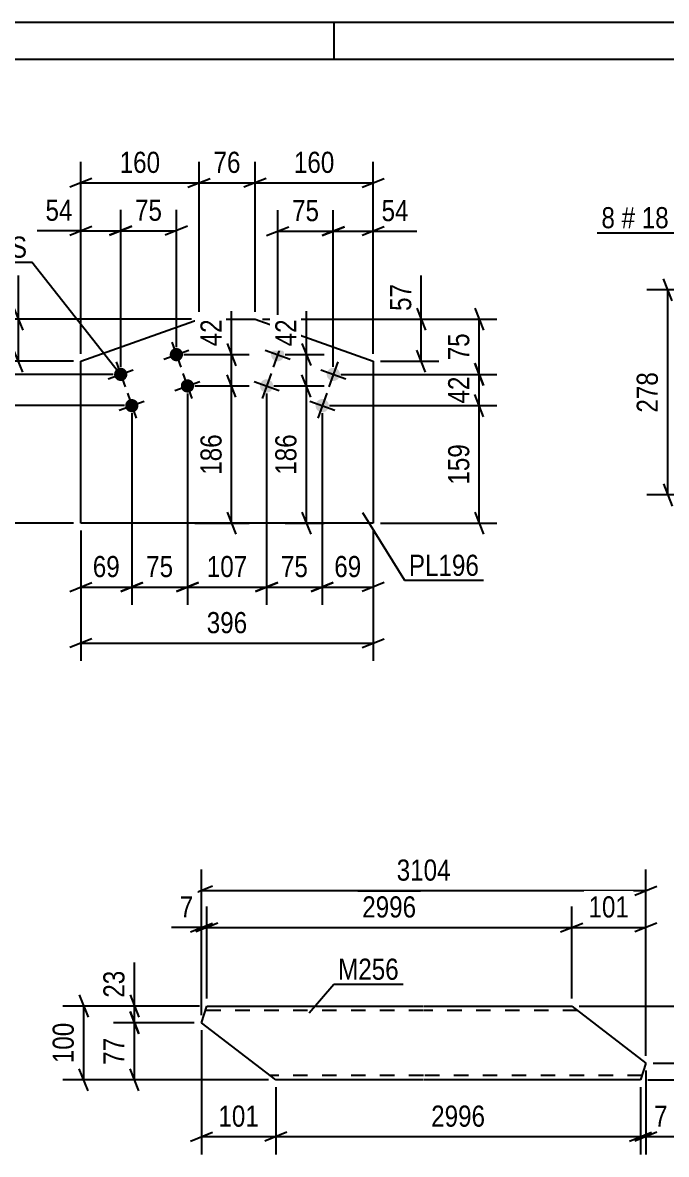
# Model space of a CAD drawing. Header units: millimetres. Extents: x 0 to 420, y 0 to 297.
# Drawn here: x 167.8 to 255, y 143.7 to 297 of the extents above; entities that cross this region are included whole.
import ezdxf

# ---------------------------------------------------------------- set-up
doc = ezdxf.new("R2010")
doc.units = ezdxf.units.MM
doc.linetypes.add('DXK_LINE_DOT2', pattern=[3.9198, 1.9599, -1.9599])
doc.styles.add('Arial Narrow', font='ARIALN.TTF', dxfattribs={"height": 0.2})

# ---------------------------------------------------------------- blocks, each defined once
blk = doc.blocks.new('Unknown-318465427-1115')
at = {"color": 5, "linetype": 'Continuous'}
for p, q in [((420, 297), (0, 297)), ((210, 292), (210, 297)), ((415, 292), (5, 292))]:
    blk.add_line(p, q, dxfattribs=at)
blk = doc.blocks.new('Part-318465427-20353 - 20352')
at = {"color": 2, "linetype": 'Continuous'}
for p, q in [((192.02, 161.49), (192.73, 163.75)), ((192.73, 163.75), (222.07, 163.75)), ((222.17, 163.75), (242.17, 163.75)), ((242.17, 163.75), (252.22, 156.01)), ((202.07, 153.75), (192.02, 161.49)), ((252.22, 156.01), (251.5, 153.75)), ((222.07, 153.75), (202.07, 153.75)), ((251.5, 153.75), (222.17, 153.75))]:
    blk.add_line(p, q, dxfattribs=at)
at = {"color": 7, "linetype": 'DXK_LINE_DOT2'}
for p, q in [((222.07, 163.15), (192.54, 163.15)), ((242.95, 163.15), (222.17, 163.15)), ((222.07, 154.35), (201.29, 154.35)), ((251.69, 154.35), (222.17, 154.35))]:
    blk.add_line(p, q, dxfattribs=at)
blk = doc.blocks.new('Part-318465427-17141 - 17140')
at = {"color": 2, "linetype": 'Continuous'}
for p, q in [((175.65, 251.13), (191.67, 256.82)), ((191.67, 256.82), (199.26, 256.82)), ((199.26, 256.82), (215.28, 251.14)), ((175.65, 229.19), (175.65, 251.13)), ((215.28, 251.14), (215.28, 229.19)), ((215.28, 229.19), (175.65, 229.19))]:
    blk.add_line(p, q, dxfattribs=at)
blk = doc.blocks.new('Bolt-318465427-17142 - 17140')
at = {"linetype": 'Continuous'}
for points in [[(203.18, 251.71, -1), (201.49, 252.32, -1)], [(210.72, 249.04, -1), (209.03, 249.64, -1)], [(201.68, 247.47, -1), (199.98, 248.07, -1)], [(209.22, 244.8, -1), (207.52, 245.4, -1)]]:
    blk.add_hatch(color=1, dxfattribs=at).paths.add_polyline_path(points)
at = {"color": 1, "linetype": 'Continuous'}
for p, q in [((202.94, 253.71), (201.73, 250.32)), ((200.64, 252.62), (204.03, 251.41)), ((210.48, 251.04), (209.27, 247.64)), ((201.43, 249.47), (200.23, 246.08)), ((208.18, 249.94), (211.57, 248.74)), ((199.13, 248.38), (202.53, 247.17)), ((206.67, 245.7), (210.07, 244.5)), ((208.97, 246.8), (207.77, 243.4))]:
    blk.add_line(p, q, dxfattribs=at)
blk = doc.blocks.new('Bolt-318465427-17143 - 17140')
at = {"linetype": 'Continuous'}
for points in [[(188.3, 252.86), (188.48, 252.91), (188.67, 252.91), (188.86, 252.88), (189.03, 252.81), (189.18, 252.7), (189.31, 252.56), (189.41, 252.4), (189.48, 252.23), (189.5, 252.04), (189.49, 251.85), (189.43, 251.67), (189.34, 251.51), (189.22, 251.36), (189.07, 251.25), (188.9, 251.17), (188.72, 251.12), (188.53, 251.12), (188.35, 251.15), (188.17, 251.22), (188.02, 251.33), (187.89, 251.47), (187.79, 251.63), (187.73, 251.8), (187.7, 251.99), (187.72, 252.18), (187.77, 252.36), (187.86, 252.52), (187.98, 252.67), (188.13, 252.78)], [(180.76, 250.19), (180.94, 250.23), (181.13, 250.24), (181.32, 250.2), (181.49, 250.13), (181.64, 250.02), (181.77, 249.89), (181.87, 249.73), (181.94, 249.55), (181.96, 249.36), (181.95, 249.18), (181.89, 249), (181.8, 248.83), (181.68, 248.69), (181.53, 248.57), (181.36, 248.49), (181.18, 248.45), (180.99, 248.44), (180.81, 248.48), (180.63, 248.55), (180.48, 248.66), (180.35, 248.79), (180.25, 248.95), (180.19, 249.13), (180.16, 249.32), (180.18, 249.5), (180.23, 249.68), (180.32, 249.85), (180.44, 249.99), (180.59, 250.11)], [(189.8, 248.62), (189.99, 248.67), (190.17, 248.67), (190.36, 248.64), (190.53, 248.56), (190.69, 248.46), (190.82, 248.32), (190.92, 248.16), (190.98, 247.98), (191, 247.8), (190.99, 247.61), (190.94, 247.43), (190.85, 247.26), (190.72, 247.12), (190.58, 247.01), (190.41, 246.93), (190.22, 246.88), (190.03, 246.88), (189.85, 246.91), (189.68, 246.98), (189.52, 247.09), (189.39, 247.23), (189.29, 247.39), (189.23, 247.56), (189.21, 247.75), (189.22, 247.94), (189.27, 248.12), (189.36, 248.28), (189.48, 248.43), (189.63, 248.54)], [(182.26, 245.95), (182.45, 245.99), (182.64, 246), (182.82, 245.96), (182.99, 245.89), (183.15, 245.78), (183.28, 245.65), (183.38, 245.49), (183.44, 245.31), (183.46, 245.12), (183.45, 244.94), (183.4, 244.76), (183.31, 244.59), (183.18, 244.45), (183.04, 244.33), (182.87, 244.25), (182.68, 244.21), (182.49, 244.2), (182.31, 244.24), (182.14, 244.31), (181.98, 244.41), (181.85, 244.55), (181.75, 244.71), (181.69, 244.89), (181.67, 245.08), (181.68, 245.26), (181.73, 245.44), (181.82, 245.61), (181.95, 245.75), (182.09, 245.87)]]:
    blk.add_hatch(color=1, dxfattribs=at).paths.add_polyline_path(points)
at = {"color": 1, "linetype": 'Continuous'}
for p, q in [((188, 253.71), (189.2, 250.32)), ((186.9, 251.41), (190.3, 252.62)), ((180.46, 251.04), (181.66, 247.64)), ((179.36, 248.74), (182.76, 249.94)), ((189.5, 249.47), (190.71, 246.08)), ((188.41, 247.17), (191.8, 248.38)), ((180.87, 244.5), (184.26, 245.7)), ((181.96, 246.8), (183.17, 243.4))]:
    blk.add_line(p, q, dxfattribs=at)
blk = doc.blocks.new('StraightDimension-318465427-20490 - 20352')
at = {"color": 7, "linetype": 'Continuous'}
for p, q in [((182.32, 162.99), (183.52, 159.99)), ((191.02, 161.49), (180.07, 161.49)), ((182.92, 153.75), (182.92, 161.49)), ((183.52, 152.25), (182.32, 155.25)), ((201.07, 153.75), (180.07, 153.75))]:
    blk.add_line(p, q, dxfattribs=at)
at = {"color": 0}
blk.add_wipeout([(182.17, 160.05), (177.97, 160.05), (177.97, 155.19), (182.17, 155.19)], dxfattribs=at)
at = {"color": 3, "style": 'Arial Narrow'}
blk.add_text('77', height=2.863, rotation=90.0002, dxfattribs=at).set_placement((181.57, 155.79))
blk = doc.blocks.new('StraightDimension-318465427-20371 - 20352')
at = {"color": 7, "linetype": 'Continuous'}
for p, q in [((192.73, 164.75), (192.73, 177.25)), ((242.17, 164.75), (242.17, 177.25)), ((194.23, 175), (191.23, 173.8)), ((240.67, 173.8), (243.67, 175)), ((192.73, 174.4), (242.17, 174.4))]:
    blk.add_line(p, q, dxfattribs=at)
at = {"color": 0}
blk.add_wipeout([(221.71, 175.15), (221.71, 179.35), (213.19, 179.35), (213.19, 175.15)], dxfattribs=at)
at = {"color": 3, "style": 'Arial Narrow'}
blk.add_text('2996', height=2.863, dxfattribs=at).set_placement((213.79, 175.75))
blk = doc.blocks.new('StraightDimension-318465427-20431 - 20352')
at = {"color": 7, "linetype": 'Continuous'}
for p, q in [((202.07, 152.75), (202.07, 143.65)), ((251.5, 152.75), (251.5, 143.65)), ((203.57, 146.65), (200.57, 145.45)), ((202.07, 146.05), (251.5, 146.05)), ((250, 145.45), (253, 146.65))]:
    blk.add_line(p, q, dxfattribs=at)
at = {"color": 0}
blk.add_wipeout([(231.04, 146.8), (231.04, 151), (222.53, 151), (222.53, 146.8)], dxfattribs=at)
at = {"color": 3, "style": 'Arial Narrow'}
blk.add_text('2996', height=2.863, dxfattribs=at).set_placement((223.13, 147.4))
blk = doc.blocks.new('StraightDimension-318465427-20359 - 20352')
at = {"color": 7, "linetype": 'Continuous'}
for p, q in [((192.02, 162.49), (192.02, 182.24)), ((252.22, 157.01), (252.22, 182.24)), ((193.52, 179.99), (190.52, 178.79)), ((250.72, 178.79), (253.72, 179.99)), ((192.02, 179.39), (252.22, 179.39))]:
    blk.add_line(p, q, dxfattribs=at)
at = {"color": 0}
blk.add_wipeout([(226.37, 180.14), (226.37, 184.34), (217.86, 184.34), (217.86, 180.14)], dxfattribs=at)
at = {"color": 3, "style": 'Arial Narrow'}
blk.add_text('3104', height=2.863, dxfattribs=at).set_placement((218.46, 180.74))
blk = doc.blocks.new('StraightDimension-318465427-20370 - 20352')
at = {"color": 7, "linetype": 'Continuous'}
for p, q in [((242.17, 164.75), (242.17, 177.25)), ((252.22, 157.01), (252.22, 177.25)), ((240.67, 173.8), (243.67, 175)), ((253.72, 175), (250.72, 173.8)), ((242.17, 174.4), (252.22, 174.4))]:
    blk.add_line(p, q, dxfattribs=at)
at = {"color": 0}
blk.add_wipeout([(250.53, 175.15), (250.53, 179.35), (243.85, 179.35), (243.85, 175.15)], dxfattribs=at)
at = {"color": 3, "style": 'Arial Narrow'}
blk.add_text('101', height=2.863, dxfattribs=at).set_placement((244.45, 175.75))
blk = doc.blocks.new('StraightDimension-318465427-20372 - 20352')
at = {"color": 7, "linetype": 'Continuous'}
for p, q in [((192.02, 162.49), (192.02, 177.25)), ((192.73, 164.75), (192.73, 177.25)), ((190.52, 173.8), (193.52, 175)), ((194.23, 175), (191.23, 173.8)), ((192.02, 174.4), (192.73, 174.4))]:
    blk.add_line(p, q, dxfattribs=at)
at = {"color": 0}
blk.add_wipeout([(191.49, 175.15), (191.49, 179.35), (188.46, 179.35), (188.46, 175.15)], dxfattribs=at)
at = {"color": 7, "linetype": 'Continuous'}
blk.add_line((192.02, 174.4), (187.94, 174.4), dxfattribs=at)
blk.add_line((192.02, 174.4), (187.94, 174.4), dxfattribs=at)
at = {"color": 3, "style": 'Arial Narrow'}
blk.add_text('7', height=2.86, dxfattribs=at).set_placement((189.06, 175.75))
blk = doc.blocks.new('StraightDimension-318465427-20430 - 20352')
at = {"color": 7, "linetype": 'Continuous'}
for p, q in [((252.22, 155.01), (252.22, 143.65)), ((251.5, 152.75), (251.5, 143.65)), ((250, 145.45), (253, 146.65)), ((253.72, 146.65), (250.72, 145.45)), ((251.5, 146.05), (252.22, 146.05))]:
    blk.add_line(p, q, dxfattribs=at)
at = {"color": 0}
blk.add_wipeout([(255.77, 146.8), (255.77, 151), (252.74, 151), (252.74, 146.8)], dxfattribs=at)
at = {"color": 7, "linetype": 'Continuous'}
blk.add_line((252.22, 146.05), (256.3, 146.05), dxfattribs=at)
blk.add_line((252.22, 146.05), (256.3, 146.05), dxfattribs=at)
at = {"color": 3, "style": 'Arial Narrow'}
blk.add_text('7', height=2.86, dxfattribs=at).set_placement((253.34, 147.4))
blk = doc.blocks.new('StraightDimension-318465427-20432 - 20352')
at = {"color": 7, "linetype": 'Continuous'}
for p, q in [((192.02, 160.49), (192.02, 143.65)), ((202.07, 152.75), (202.07, 143.65)), ((190.52, 145.45), (193.52, 146.65)), ((192.02, 146.05), (202.07, 146.05)), ((203.57, 146.65), (200.57, 145.45))]:
    blk.add_line(p, q, dxfattribs=at)
at = {"color": 0}
blk.add_wipeout([(200.38, 146.8), (200.38, 151), (193.7, 151), (193.7, 146.8)], dxfattribs=at)
at = {"color": 3, "style": 'Arial Narrow'}
blk.add_text('101', height=2.863, dxfattribs=at).set_placement((194.3, 147.4))
blk = doc.blocks.new('StraightDimension-318465427-20489 - 20352')
at = {"color": 7, "linetype": 'Continuous'}
for p, q in [((182.32, 165.25), (183.52, 162.25)), ((191.73, 163.75), (180.07, 163.75)), ((183.52, 159.99), (182.32, 162.99)), ((182.92, 161.49), (182.92, 163.75)), ((191.02, 161.49), (180.07, 161.49))]:
    blk.add_line(p, q, dxfattribs=at)
at = {"color": 0}
blk.add_wipeout([(182.17, 169.13), (177.97, 169.13), (177.97, 164.28), (182.17, 164.28)], dxfattribs=at)
at = {"color": 7, "linetype": 'Continuous'}
blk.add_line((182.92, 163.75), (182.92, 169.66), dxfattribs=at)
blk.add_line((182.92, 163.75), (182.92, 169.66), dxfattribs=at)
at = {"color": 3, "style": 'Arial Narrow'}
blk.add_text('23', height=2.863, rotation=90.0002, dxfattribs=at).set_placement((181.57, 164.88))
blk = doc.blocks.new('StraightDimension-318465427-20538 - 20352')
at = {"color": 7, "linetype": 'Continuous'}
for p, q in [((175.45, 165.25), (176.65, 162.25)), ((191.73, 163.75), (173.2, 163.75)), ((176.05, 153.75), (176.05, 163.75)), ((176.65, 152.25), (175.45, 155.25)), ((201.07, 153.75), (173.2, 153.75))]:
    blk.add_line(p, q, dxfattribs=at)
at = {"color": 0}
blk.add_wipeout([(175.3, 162.1), (171.1, 162.1), (171.1, 155.41), (175.3, 155.41)], dxfattribs=at)
at = {"color": 3, "style": 'Arial Narrow'}
blk.add_text('100', height=2.863, rotation=90.0002, dxfattribs=at).set_placement((174.7, 156.01))
blk = doc.blocks.new('StraightDimension-318465427-20570 - 20352')
at = {"color": 7, "linetype": 'Continuous'}
for p, q in [((265.9, 165.25), (267.1, 162.25)), ((243.17, 163.75), (268.9, 163.75)), ((266.5, 156.01), (266.5, 163.75)), ((267.1, 154.51), (265.9, 157.51)), ((253.22, 156.01), (268.9, 156.01))]:
    blk.add_line(p, q, dxfattribs=at)
at = {"color": 0}
blk.add_wipeout([(265.75, 162.31), (261.55, 162.31), (261.55, 157.46), (265.75, 157.46)], dxfattribs=at)
at = {"color": 3, "style": 'Arial Narrow'}
blk.add_text('77', height=2.863, rotation=90.0002, dxfattribs=at).set_placement((265.15, 158.06))
blk = doc.blocks.new('StraightDimension-318465427-20571 - 20352')
at = {"color": 7, "linetype": 'Continuous'}
for p, q in [((265.9, 157.51), (267.1, 154.51)), ((253.22, 156.01), (268.9, 156.01)), ((267.1, 152.25), (265.9, 155.25)), ((266.5, 153.75), (266.5, 156.01)), ((252.5, 153.75), (268.9, 153.75))]:
    blk.add_line(p, q, dxfattribs=at)
at = {"color": 0}
blk.add_wipeout([(265.75, 153.23), (261.55, 153.23), (261.55, 148.37), (265.75, 148.37)], dxfattribs=at)
at = {"color": 7, "linetype": 'Continuous'}
blk.add_line((266.5, 153.75), (266.5, 147.85), dxfattribs=at)
blk.add_line((266.5, 153.75), (266.5, 147.85), dxfattribs=at)
at = {"color": 3, "style": 'Arial Narrow'}
blk.add_text('23', height=2.863, rotation=90.0002, dxfattribs=at).set_placement((265.15, 148.97))
blk = doc.blocks.new('StraightDimension-318465427-19345 - 17140')
at = {"color": 7, "linetype": 'Continuous'}
for p, q in [((162.55, 243.6), (161.35, 246.6)), ((181.57, 245.1), (159.1, 245.1)), ((161.95, 229.19), (161.95, 245.1)), ((161.35, 230.69), (162.55, 227.69)), ((174.65, 229.19), (159.1, 229.19))]:
    blk.add_line(p, q, dxfattribs=at)
at = {"color": 0}
blk.add_wipeout([(161.2, 240.48), (157, 240.48), (157, 233.8), (161.2, 233.8)], dxfattribs=at)
at = {"color": 3, "style": 'Arial Narrow'}
blk.add_text('159', height=2.863, rotation=90.0002, dxfattribs=at).set_placement((160.6, 234.4))
blk = doc.blocks.new('StraightDimension-318465427-17415 - 17140')
at = {"color": 7, "linetype": 'Continuous'}
for p, q in [((166.6, 258.32), (167.8, 255.32)), ((190.67, 256.82), (164.35, 256.82)), ((167.2, 251.13), (167.2, 256.82)), ((167.8, 249.63), (166.6, 252.63)), ((174.65, 251.13), (164.35, 251.13))]:
    blk.add_line(p, q, dxfattribs=at)
at = {"color": 0}
blk.add_wipeout([(166.45, 262.2), (162.25, 262.2), (162.25, 257.34), (166.45, 257.34)], dxfattribs=at)
at = {"color": 7, "linetype": 'Continuous'}
blk.add_line((167.2, 256.82), (167.2, 262.72), dxfattribs=at)
blk.add_line((167.2, 256.82), (167.2, 262.72), dxfattribs=at)
at = {"color": 3, "style": 'Arial Narrow'}
blk.add_text('57', height=2.863, rotation=90.0002, dxfattribs=at).set_placement((165.85, 257.94))
blk = doc.blocks.new('StraightDimension-318465427-19565 - 17140')
at = {"color": 7, "linetype": 'Continuous'}
for p, q in [((182.57, 244.1), (182.57, 218.12)), ((175.65, 228.19), (175.65, 218.12)), ((174.15, 219.92), (177.15, 221.12)), ((184.07, 221.12), (181.07, 219.92)), ((175.65, 220.52), (182.57, 220.52))]:
    blk.add_line(p, q, dxfattribs=at)
at = {"color": 0}
blk.add_wipeout([(181.54, 221.27), (181.54, 225.47), (176.68, 225.47), (176.68, 221.27)], dxfattribs=at)
at = {"color": 3, "style": 'Arial Narrow'}
blk.add_text('69', height=2.863, dxfattribs=at).set_placement((177.28, 221.87))
blk = doc.blocks.new('StraightDimension-318465427-17419 - 17140')
at = {"color": 7, "linetype": 'Continuous'}
for p, q in [((221.18, 258.32), (222.38, 255.32)), ((200.26, 256.82), (224.18, 256.82)), ((221.78, 251.14), (221.78, 256.82)), ((222.38, 249.64), (221.18, 252.64)), ((216.28, 251.14), (224.18, 251.14))]:
    blk.add_line(p, q, dxfattribs=at)
at = {"color": 0}
blk.add_wipeout([(221.03, 262.2), (216.83, 262.2), (216.83, 257.34), (221.03, 257.34)], dxfattribs=at)
at = {"color": 7, "linetype": 'Continuous'}
blk.add_line((221.78, 256.82), (221.78, 262.72), dxfattribs=at)
blk.add_line((221.78, 256.82), (221.78, 262.72), dxfattribs=at)
at = {"color": 3, "style": 'Arial Narrow'}
blk.add_text('57', height=2.863, rotation=90.0002, dxfattribs=at).set_placement((220.43, 257.94))
blk = doc.blocks.new('StraightDimension-318465427-17411 - 17140')
at = {"color": 7, "linetype": 'Continuous'}
for p, q in [((175.65, 228.19), (175.65, 210.52)), ((215.28, 228.19), (215.28, 210.52)), ((177.15, 213.52), (174.15, 212.32)), ((213.78, 212.32), (216.78, 213.52)), ((175.65, 212.92), (215.28, 212.92))]:
    blk.add_line(p, q, dxfattribs=at)
at = {"color": 0}
blk.add_wipeout([(198.81, 213.67), (198.81, 217.87), (192.12, 217.87), (192.12, 213.67)], dxfattribs=at)
at = {"color": 3, "style": 'Arial Narrow'}
blk.add_text('396', height=2.863, dxfattribs=at).set_placement((192.72, 214.27))
blk = doc.blocks.new('StraightDimension-318465427-17487 - 17140')
at = {"color": 7, "linetype": 'Continuous'}
for p, q in [((156.39, 255.32), (155.19, 258.32)), ((190.67, 256.82), (152.94, 256.82)), ((155.79, 229.19), (155.79, 256.82)), ((155.19, 230.69), (156.39, 227.69)), ((174.65, 229.19), (152.94, 229.19))]:
    blk.add_line(p, q, dxfattribs=at)
at = {"color": 0}
blk.add_wipeout([(155.04, 246.34), (150.84, 246.34), (150.84, 239.66), (155.04, 239.66)], dxfattribs=at)
at = {"color": 3, "style": 'Arial Narrow'}
blk.add_text('276', height=2.863, rotation=90.0002, dxfattribs=at).set_placement((154.44, 240.26))
blk = doc.blocks.new('StraightDimension-318465427-19343 - 17140')
at = {"color": 7, "linetype": 'Continuous'}
for p, q in [((161.35, 258.32), (162.55, 255.32)), ((190.67, 256.82), (159.1, 256.82)), ((161.95, 249.34), (161.95, 256.82)), ((162.55, 247.84), (161.35, 250.84)), ((180.06, 249.34), (159.1, 249.34))]:
    blk.add_line(p, q, dxfattribs=at)
at = {"color": 0}
blk.add_wipeout([(161.2, 255.51), (157, 255.51), (157, 250.65), (161.2, 250.65)], dxfattribs=at)
at = {"color": 3, "style": 'Arial Narrow'}
blk.add_text('75', height=2.863, rotation=90.0002, dxfattribs=at).set_placement((160.6, 251.25))
blk = doc.blocks.new('StraightDimension-318465427-19517 - 17140')
at = {"color": 7, "linetype": 'Continuous'}
for p, q in [((229.04, 250.84), (230.24, 247.84)), ((210.87, 249.34), (232.04, 249.34)), ((229.64, 245.1), (229.64, 249.34)), ((230.24, 243.6), (229.04, 246.6)), ((209.37, 245.1), (232.04, 245.1))]:
    blk.add_line(p, q, dxfattribs=at)
at = {"color": 0}
blk.add_wipeout([(228.89, 249.65), (224.69, 249.65), (224.69, 244.79), (228.89, 244.79)], dxfattribs=at)
at = {"color": 3, "style": 'Arial Narrow'}
blk.add_text('42', height=2.863, rotation=90.0002, dxfattribs=at).set_placement((228.29, 245.39))
blk = doc.blocks.new('StraightDimension-318465427-19344 - 17140')
at = {"color": 7, "linetype": 'Continuous'}
for p, q in [((161.35, 250.84), (162.55, 247.84)), ((180.06, 249.34), (159.1, 249.34)), ((161.95, 245.1), (161.95, 249.34)), ((162.55, 243.6), (161.35, 246.6)), ((181.57, 245.1), (159.1, 245.1))]:
    blk.add_line(p, q, dxfattribs=at)
at = {"color": 0}
blk.add_wipeout([(161.2, 249.65), (157, 249.65), (157, 244.79), (161.2, 244.79)], dxfattribs=at)
at = {"color": 3, "style": 'Arial Narrow'}
blk.add_text('42', height=2.863, rotation=90.0002, dxfattribs=at).set_placement((160.6, 245.39))
blk = doc.blocks.new('StraightDimension-318465427-19366 - 17140')
at = {"color": 7, "linetype": 'Continuous'}
for p, q in [((199.26, 257.82), (199.26, 278.14)), ((215.28, 252.14), (215.28, 278.14)), ((200.76, 275.89), (197.76, 274.69)), ((199.26, 275.29), (215.28, 275.29)), ((213.78, 274.69), (216.78, 275.89))]:
    blk.add_line(p, q, dxfattribs=at)
at = {"color": 0}
blk.add_wipeout([(210.62, 276.04), (210.62, 280.24), (203.93, 280.24), (203.93, 276.04)], dxfattribs=at)
at = {"color": 3, "style": 'Arial Narrow'}
blk.add_text('160', height=2.863, dxfattribs=at).set_placement((204.53, 276.64))
blk = doc.blocks.new('StraightDimension-318465427-19518 - 17140')
at = {"color": 7, "linetype": 'Continuous'}
for p, q in [((230.24, 243.6), (229.04, 246.6)), ((209.37, 245.1), (232.04, 245.1)), ((229.64, 229.19), (229.64, 245.1)), ((229.04, 230.69), (230.24, 227.69)), ((216.28, 229.19), (232.04, 229.19))]:
    blk.add_line(p, q, dxfattribs=at)
at = {"color": 0}
blk.add_wipeout([(228.89, 240.49), (224.69, 240.49), (224.69, 233.8), (228.89, 233.8)], dxfattribs=at)
at = {"color": 3, "style": 'Arial Narrow'}
blk.add_text('159', height=2.863, rotation=90.0002, dxfattribs=at).set_placement((228.29, 234.4))
blk = doc.blocks.new('StraightDimension-318465427-19367 - 17140')
at = {"color": 7, "linetype": 'Continuous'}
for p, q in [((191.67, 257.82), (191.67, 278.14)), ((199.26, 257.82), (199.26, 278.14)), ((190.17, 274.69), (193.17, 275.89)), ((191.67, 275.29), (199.26, 275.29)), ((200.76, 275.89), (197.76, 274.69))]:
    blk.add_line(p, q, dxfattribs=at)
at = {"color": 0}
blk.add_wipeout([(197.9, 276.04), (197.9, 280.24), (193.04, 280.24), (193.04, 276.04)], dxfattribs=at)
at = {"color": 3, "style": 'Arial Narrow'}
blk.add_text('76', height=2.863, dxfattribs=at).set_placement((193.64, 276.64))
blk = doc.blocks.new('StraightDimension-318465427-19541 - 17140')
at = {"color": 7, "linetype": 'Continuous'}
for p, q in [((202.33, 253.02), (202.33, 271.6)), ((209.87, 250.34), (209.87, 271.6)), ((200.83, 268.15), (203.83, 269.35)), ((202.33, 268.75), (209.87, 268.75)), ((211.37, 269.35), (208.37, 268.15))]:
    blk.add_line(p, q, dxfattribs=at)
at = {"color": 0}
blk.add_wipeout([(208.53, 269.5), (208.53, 273.7), (203.68, 273.7), (203.68, 269.5)], dxfattribs=at)
at = {"color": 3, "style": 'Arial Narrow'}
blk.add_text('75', height=2.863, dxfattribs=at).set_placement((204.28, 270.1))
blk = doc.blocks.new('StraightDimension-318465427-19368 - 17140')
at = {"color": 7, "linetype": 'Continuous'}
for p, q in [((175.65, 252.13), (175.65, 278.14)), ((191.67, 257.82), (191.67, 278.14)), ((177.15, 275.89), (174.15, 274.69)), ((175.65, 275.29), (191.67, 275.29)), ((190.17, 274.69), (193.17, 275.89))]:
    blk.add_line(p, q, dxfattribs=at)
at = {"color": 0}
blk.add_wipeout([(187, 276.04), (187, 280.24), (180.32, 280.24), (180.32, 276.04)], dxfattribs=at)
at = {"color": 3, "style": 'Arial Narrow'}
blk.add_text('160', height=2.863, dxfattribs=at).set_placement((180.92, 276.64))
blk = doc.blocks.new('StraightDimension-318465427-19492 - 17140')
at = {"color": 7, "linetype": 'Continuous'}
for p, q in [((181.06, 250.34), (181.06, 271.65)), ((188.6, 253.01), (188.6, 271.65)), ((179.56, 268.2), (182.56, 269.4)), ((181.06, 268.8), (188.6, 268.8)), ((190.1, 269.4), (187.1, 268.2))]:
    blk.add_line(p, q, dxfattribs=at)
at = {"color": 0}
blk.add_wipeout([(187.26, 269.55), (187.26, 273.75), (182.4, 273.75), (182.4, 269.55)], dxfattribs=at)
at = {"color": 3, "style": 'Arial Narrow'}
blk.add_text('75', height=2.863, dxfattribs=at).set_placement((183, 270.15))
blk = doc.blocks.new('StraightDimension-318465427-19493 - 17140')
at = {"color": 7, "linetype": 'Continuous'}
for p, q in [((175.65, 252.13), (175.65, 271.65)), ((181.06, 250.34), (181.06, 271.65)), ((174.15, 268.2), (177.15, 269.4)), ((175.65, 268.8), (181.06, 268.8)), ((182.56, 269.4), (179.56, 268.2))]:
    blk.add_line(p, q, dxfattribs=at)
at = {"color": 0}
blk.add_wipeout([(175.12, 269.55), (175.12, 273.75), (170.27, 273.75), (170.27, 269.55)], dxfattribs=at)
at = {"color": 7, "linetype": 'Continuous'}
blk.add_line((175.65, 268.8), (169.74, 268.8), dxfattribs=at)
blk.add_line((175.65, 268.8), (169.74, 268.8), dxfattribs=at)
at = {"color": 3, "style": 'Arial Narrow'}
blk.add_text('54', height=2.863, dxfattribs=at).set_placement((170.87, 270.15))
blk = doc.blocks.new('StraightDimension-318465427-19516 - 17140')
at = {"color": 7, "linetype": 'Continuous'}
for p, q in [((229.04, 258.32), (230.24, 255.32)), ((200.26, 256.82), (232.04, 256.82)), ((229.64, 249.34), (229.64, 256.82)), ((230.24, 247.84), (229.04, 250.84)), ((210.87, 249.34), (232.04, 249.34))]:
    blk.add_line(p, q, dxfattribs=at)
at = {"color": 0}
blk.add_wipeout([(228.89, 255.51), (224.69, 255.51), (224.69, 250.65), (228.89, 250.65)], dxfattribs=at)
at = {"color": 3, "style": 'Arial Narrow'}
blk.add_text('75', height=2.863, rotation=90.0002, dxfattribs=at).set_placement((228.29, 251.25))
blk = doc.blocks.new('StraightDimension-318465427-19540 - 17140')
at = {"color": 7, "linetype": 'Continuous'}
for p, q in [((209.87, 250.34), (209.87, 271.6)), ((215.28, 252.14), (215.28, 271.6)), ((208.37, 268.15), (211.37, 269.35)), ((209.87, 268.75), (215.28, 268.75)), ((216.78, 269.35), (213.78, 268.15))]:
    blk.add_line(p, q, dxfattribs=at)
at = {"color": 0}
blk.add_wipeout([(220.67, 269.5), (220.67, 273.7), (215.81, 273.7), (215.81, 269.5)], dxfattribs=at)
at = {"color": 7, "linetype": 'Continuous'}
blk.add_line((215.28, 268.75), (221.19, 268.75), dxfattribs=at)
blk.add_line((215.28, 268.75), (221.19, 268.75), dxfattribs=at)
at = {"color": 3, "style": 'Arial Narrow'}
blk.add_text('54', height=2.863, dxfattribs=at).set_placement((216.41, 270.1))
blk = doc.blocks.new('StraightDimension-318465427-19561 - 17140')
at = {"color": 7, "linetype": 'Continuous'}
for p, q in [((208.37, 244.1), (208.37, 218.12)), ((215.28, 228.19), (215.28, 218.12)), ((206.87, 219.92), (209.87, 221.12)), ((216.78, 221.12), (213.78, 219.92)), ((208.37, 220.52), (215.28, 220.52))]:
    blk.add_line(p, q, dxfattribs=at)
at = {"color": 0}
blk.add_wipeout([(214.26, 221.27), (214.26, 225.47), (209.4, 225.47), (209.4, 221.27)], dxfattribs=at)
at = {"color": 3, "style": 'Arial Narrow'}
blk.add_text('69', height=2.863, dxfattribs=at).set_placement((210, 221.87))
blk = doc.blocks.new('StraightDimension-318465427-19562 - 17140')
at = {"color": 7, "linetype": 'Continuous'}
for p, q in [((200.83, 246.77), (200.83, 218.12)), ((208.37, 244.1), (208.37, 218.12)), ((199.33, 219.92), (202.33, 221.12)), ((209.87, 221.12), (206.87, 219.92)), ((200.83, 220.52), (208.37, 220.52))]:
    blk.add_line(p, q, dxfattribs=at)
at = {"color": 0}
blk.add_wipeout([(207.03, 221.27), (207.03, 225.47), (202.17, 225.47), (202.17, 221.27)], dxfattribs=at)
at = {"color": 3, "style": 'Arial Narrow'}
blk.add_text('75', height=2.863, dxfattribs=at).set_placement((202.77, 221.87))
blk = doc.blocks.new('StraightDimension-318465427-19563 - 17140')
at = {"color": 7, "linetype": 'Continuous'}
for p, q in [((190.1, 246.77), (190.1, 218.12)), ((200.83, 246.77), (200.83, 218.12)), ((188.6, 219.92), (191.6, 221.12)), ((202.33, 221.12), (199.33, 219.92)), ((190.1, 220.52), (200.83, 220.52))]:
    blk.add_line(p, q, dxfattribs=at)
at = {"color": 0}
blk.add_wipeout([(198.81, 221.27), (198.81, 225.47), (192.13, 225.47), (192.13, 221.27)], dxfattribs=at)
at = {"color": 3, "style": 'Arial Narrow'}
blk.add_text('107', height=2.863, dxfattribs=at).set_placement((192.73, 221.87))
blk = doc.blocks.new('StraightDimension-318465427-19564 - 17140')
at = {"color": 7, "linetype": 'Continuous'}
for p, q in [((190.1, 246.77), (190.1, 218.12)), ((182.57, 244.1), (182.57, 218.12)), ((181.07, 219.92), (184.07, 221.12)), ((191.6, 221.12), (188.6, 219.92)), ((182.57, 220.52), (190.1, 220.52))]:
    blk.add_line(p, q, dxfattribs=at)
at = {"color": 0}
blk.add_wipeout([(188.76, 221.27), (188.76, 225.47), (183.91, 225.47), (183.91, 221.27)], dxfattribs=at)
at = {"color": 3, "style": 'Arial Narrow'}
blk.add_text('75', height=2.863, dxfattribs=at).set_placement((184.51, 221.87))
blk = doc.blocks.new('StraightDimension-318465427-19656 - 17140')
at = {"color": 7, "linetype": 'Continuous'}
for p, q in [((195.48, 253.51), (196.68, 250.51)), ((189.6, 252.01), (198.48, 252.01)), ((196.08, 247.77), (196.08, 252.01)), ((196.68, 246.27), (195.48, 249.27)), ((191.1, 247.77), (198.48, 247.77))]:
    blk.add_line(p, q, dxfattribs=at)
at = {"color": 0}
blk.add_wipeout([(195.33, 257.4), (191.13, 257.4), (191.13, 252.54), (195.33, 252.54)], dxfattribs=at)
at = {"color": 7, "linetype": 'Continuous'}
blk.add_line((196.08, 252.01), (196.08, 257.92), dxfattribs=at)
blk.add_line((196.08, 252.01), (196.08, 257.92), dxfattribs=at)
at = {"color": 3, "style": 'Arial Narrow'}
blk.add_text('42', height=2.863, rotation=90.0002, dxfattribs=at).set_placement((194.73, 253.14))
blk = doc.blocks.new('StraightDimension-318465427-19657 - 17140')
at = {"color": 7, "linetype": 'Continuous'}
for p, q in [((196.68, 246.27), (195.48, 249.27)), ((191.1, 247.77), (198.48, 247.77)), ((196.08, 229.19), (196.08, 247.77)), ((195.48, 230.69), (196.68, 227.69)), ((191.1, 229.19), (198.48, 229.19))]:
    blk.add_line(p, q, dxfattribs=at)
at = {"color": 0}
blk.add_wipeout([(195.33, 241.82), (191.13, 241.82), (191.13, 235.14), (195.33, 235.14)], dxfattribs=at)
at = {"color": 3, "style": 'Arial Narrow'}
blk.add_text('186', height=2.863, rotation=90.0002, dxfattribs=at).set_placement((194.73, 235.74))
blk = doc.blocks.new('StraightDimension-318465427-19680 - 17140')
at = {"color": 7, "linetype": 'Continuous'}
for p, q in [((205.62, 253.52), (206.82, 250.52)), ((203.33, 252.02), (208.62, 252.02)), ((206.22, 247.77), (206.22, 252.02)), ((206.82, 246.27), (205.62, 249.27)), ((201.83, 247.77), (208.62, 247.77))]:
    blk.add_line(p, q, dxfattribs=at)
at = {"color": 0}
blk.add_wipeout([(205.47, 257.4), (201.27, 257.4), (201.27, 252.54), (205.47, 252.54)], dxfattribs=at)
at = {"color": 7, "linetype": 'Continuous'}
blk.add_line((206.22, 252.02), (206.22, 257.92), dxfattribs=at)
blk.add_line((206.22, 252.02), (206.22, 257.92), dxfattribs=at)
at = {"color": 3, "style": 'Arial Narrow'}
blk.add_text('42', height=2.863, rotation=90.0002, dxfattribs=at).set_placement((204.87, 253.14))
blk = doc.blocks.new('StraightDimension-318465427-19681 - 17140')
at = {"color": 7, "linetype": 'Continuous'}
for p, q in [((206.82, 246.27), (205.62, 249.27)), ((201.83, 247.77), (208.62, 247.77)), ((206.22, 229.19), (206.22, 247.77)), ((205.62, 230.69), (206.82, 227.69)), ((203.33, 229.19), (208.62, 229.19))]:
    blk.add_line(p, q, dxfattribs=at)
at = {"color": 0}
blk.add_wipeout([(205.47, 241.82), (201.27, 241.82), (201.27, 235.14), (205.47, 235.14)], dxfattribs=at)
at = {"color": 3, "style": 'Arial Narrow'}
blk.add_text('186', height=2.863, rotation=90.0002, dxfattribs=at).set_placement((204.87, 235.74))
blk = doc.blocks.new('StraightDimension-318465427-17587 - 17156')
at = {"color": 7, "linetype": 'Continuous'}
for p, q in [((255.79, 259.29), (254.59, 262.29)), ((292.84, 260.79), (252.34, 260.79)), ((255.19, 233), (255.19, 260.79)), ((254.59, 234.5), (255.79, 231.5)), ((276.77, 233), (252.34, 233))]:
    blk.add_line(p, q, dxfattribs=at)
at = {"color": 0}
blk.add_wipeout([(254.44, 250.24), (250.24, 250.24), (250.24, 243.56), (254.44, 243.56)], dxfattribs=at)
at = {"color": 3, "style": 'Arial Narrow'}
blk.add_text('278', height=2.863, rotation=90.0002, dxfattribs=at).set_placement((253.84, 244.16))
blk = doc.blocks.new('Mark-318465427-20618 - 20352')
at = {"color": 0}
blk.add_wipeout([(218.75, 167.31), (218.75, 170.31), (210.52, 170.31), (210.52, 167.31)], dxfattribs=at)
blk.add_wipeout([(218.75, 167.31), (218.75, 170.31), (210.52, 170.31), (210.52, 167.31)], dxfattribs=at)
at = {"color": 30, "linetype": 'Continuous'}
for p, q in [((206.6, 162.82), (209.92, 166.71)), ((209.92, 166.71), (219.35, 166.71))]:
    blk.add_line(p, q, dxfattribs=at)
at = {"color": 3, "style": 'Arial Narrow'}
blk.add_text('M256', height=2.863, dxfattribs=at).set_placement((210.52, 167.31))
blk = doc.blocks.new('MarkSet-318465427-19305 - 17140')
at = {"color": 0}
for points in [[(144.69, 265.15), (144.69, 268.15), (142.86, 268.15), (142.86, 265.15)], [(147.42, 265.15), (147.42, 268.15), (145.59, 268.15), (145.59, 265.15)], [(151.97, 265.15), (151.97, 268.15), (148.32, 268.15), (148.32, 265.15)], [(168.4, 265.15), (168.4, 268.15), (152.87, 268.15), (152.87, 265.15)]]:
    blk.add_wipeout(points, dxfattribs=at)
for points in [[(144.69, 265.15), (144.69, 268.15), (142.86, 268.15), (142.86, 265.15)], [(147.42, 265.15), (147.42, 268.15), (145.59, 268.15), (145.59, 265.15)], [(151.97, 265.15), (151.97, 268.15), (148.32, 268.15), (148.32, 265.15)], [(168.4, 265.15), (168.4, 268.15), (152.87, 268.15), (152.87, 265.15)]]:
    blk.add_wipeout(points, dxfattribs=at)
at = {"color": 7, "linetype": 'Continuous'}
for p in [(142.26, 264.55), (180.74, 249.62)]:
    blk.add_line(p, (169, 264.55), dxfattribs=at)
at = {"color": 3, "style": 'Arial Narrow'}
for s, height, p in [('8', 2.86, (142.86, 265.15)), ('#', 2.86, (145.59, 265.15)), ('18', 2.863, (148.32, 265.15)), ('Ø  HOLES', 2.863, (152.87, 265.15))]:
    blk.add_text(s, height=height, dxfattribs=at).set_placement(p)
blk = doc.blocks.new('Mark-318465427-17790 - 17140')
at = {"color": 0}
blk.add_wipeout([(229.61, 222.04), (229.61, 225.04), (220.11, 225.04), (220.11, 222.04)], dxfattribs=at)
blk.add_wipeout([(229.61, 222.04), (229.61, 225.04), (220.11, 225.04), (220.11, 222.04)], dxfattribs=at)
at = {"color": 30, "linetype": 'Continuous'}
for p, q in [((213.84, 230.62), (219.51, 221.44)), ((219.51, 221.44), (230.21, 221.44))]:
    blk.add_line(p, q, dxfattribs=at)
at = {"color": 3, "style": 'Arial Narrow'}
blk.add_text('PL196', height=2.863, dxfattribs=at).set_placement((220.11, 222.04))
blk = doc.blocks.new('MarkSet-318465427-19598 - 17156')
at = {"color": 0}
for points in [[(248.03, 269.14), (248.03, 272.14), (246.2, 272.14), (246.2, 269.14)], [(250.76, 269.14), (250.76, 272.14), (248.93, 272.14), (248.93, 269.14)], [(255.31, 269.14), (255.31, 272.14), (251.66, 272.14), (251.66, 269.14)], [(271.74, 269.14), (271.74, 272.14), (256.21, 272.14), (256.21, 269.14)]]:
    blk.add_wipeout(points, dxfattribs=at)
for points in [[(248.03, 269.14), (248.03, 272.14), (246.2, 272.14), (246.2, 269.14)], [(250.76, 269.14), (250.76, 272.14), (248.93, 272.14), (248.93, 269.14)], [(255.31, 269.14), (255.31, 272.14), (251.66, 272.14), (251.66, 269.14)], [(271.74, 269.14), (271.74, 272.14), (256.21, 272.14), (256.21, 269.14)]]:
    blk.add_wipeout(points, dxfattribs=at)
at = {"color": 7, "linetype": 'Continuous'}
for p in [(245.6, 268.54), (283.19, 253.3)]:
    blk.add_line(p, (272.34, 268.54), dxfattribs=at)
at = {"color": 3, "style": 'Arial Narrow'}
for s, height, p in [('8', 2.86, (246.2, 269.14)), ('#', 2.86, (248.93, 269.14)), ('18', 2.863, (251.66, 269.14)), ('Ø  HOLES', 2.863, (256.21, 269.14))]:
    blk.add_text(s, height=height, dxfattribs=at).set_placement(p)

msp = doc.modelspace()

# ---------------------------------------------------------------- block references
for name in ['Unknown-318465427-1115', 'Part-318465427-17141 - 17140', 'Bolt-318465427-17143 - 17140', 'Bolt-318465427-17142 - 17140', 'Part-318465427-20353 - 20352']:
    msp.add_blockref(name, (0, 0))

# ---------------------------------------------------------------- next in the draw order: block references
for name in ['StraightDimension-318465427-17415 - 17140', 'StraightDimension-318465427-17419 - 17140', 'StraightDimension-318465427-17587 - 17156', 'StraightDimension-318465427-19345 - 17140', 'StraightDimension-318465427-20371 - 20352', 'StraightDimension-318465427-20490 - 20352']:
    msp.add_blockref(name, (0, 0))

# ---------------------------------------------------------------- next in the draw order: block references
for name in ['StraightDimension-318465427-19366 - 17140', 'MarkSet-318465427-19598 - 17156', 'StraightDimension-318465427-19517 - 17140', 'StraightDimension-318465427-19565 - 17140', 'StraightDimension-318465427-20359 - 20352', 'StraightDimension-318465427-20431 - 20352']:
    msp.add_blockref(name, (0, 0))

# ---------------------------------------------------------------- next in the draw order: block references
for name in ['StraightDimension-318465427-17411 - 17140', 'StraightDimension-318465427-20372 - 20352', 'StraightDimension-318465427-20370 - 20352', 'Mark-318465427-20618 - 20352', 'StraightDimension-318465427-20432 - 20352', 'StraightDimension-318465427-20430 - 20352']:
    msp.add_blockref(name, (0, 0))

# ---------------------------------------------------------------- next in the draw order: block references
for name in ['StraightDimension-318465427-17487 - 17140', 'StraightDimension-318465427-19518 - 17140', 'StraightDimension-318465427-20489 - 20352', 'StraightDimension-318465427-20570 - 20352']:
    msp.add_blockref(name, (0, 0))

# ---------------------------------------------------------------- next in the draw order: block references
for name in ['StraightDimension-318465427-19343 - 17140', 'StraightDimension-318465427-19561 - 17140', 'StraightDimension-318465427-20538 - 20352', 'StraightDimension-318465427-20571 - 20352']:
    msp.add_blockref(name, (0, 0))

# ---------------------------------------------------------------- next in the draw order: block references
for name in ['StraightDimension-318465427-19367 - 17140', 'StraightDimension-318465427-19344 - 17140', 'StraightDimension-318465427-19562 - 17140', 'Mark-318465427-17790 - 17140']:
    msp.add_blockref(name, (0, 0))

# ---------------------------------------------------------------- next in the draw order: block references
for name in ['StraightDimension-318465427-19368 - 17140', 'StraightDimension-318465427-19541 - 17140', 'StraightDimension-318465427-19563 - 17140']:
    msp.add_blockref(name, (0, 0))

# ---------------------------------------------------------------- next in the draw order: block references
for name in ['StraightDimension-318465427-19492 - 17140', 'StraightDimension-318465427-19516 - 17140', 'StraightDimension-318465427-19564 - 17140']:
    msp.add_blockref(name, (0, 0))

# ---------------------------------------------------------------- next in the draw order: block references
for name in ['StraightDimension-318465427-19493 - 17140', 'StraightDimension-318465427-19540 - 17140', 'StraightDimension-318465427-19656 - 17140']:
    msp.add_blockref(name, (0, 0))

# ---------------------------------------------------------------- next in the draw order: block references
for name in ['MarkSet-318465427-19305 - 17140', 'StraightDimension-318465427-19680 - 17140', 'StraightDimension-318465427-19657 - 17140']:
    msp.add_blockref(name, (0, 0))

# ---------------------------------------------------------------- next in the draw order: block references
msp.add_blockref('StraightDimension-318465427-19681 - 17140', (0, 0))

doc.saveas('drawing.dxf')
